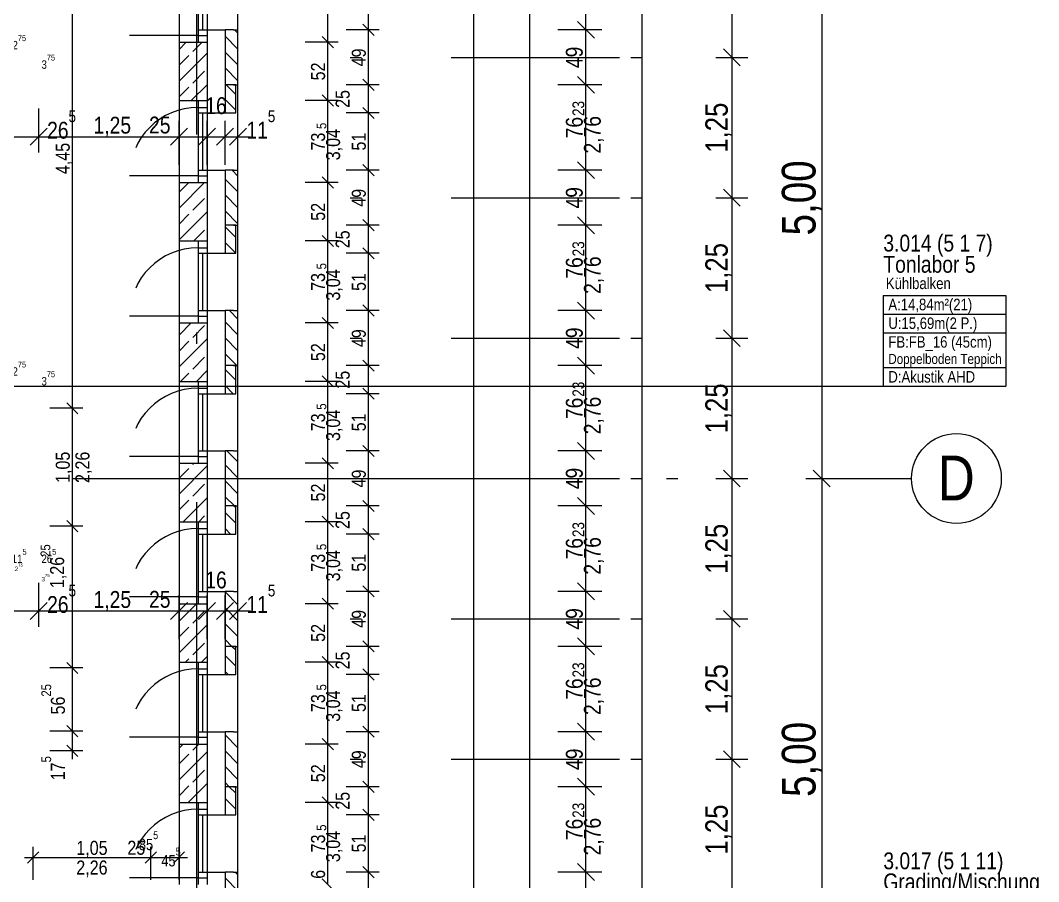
# Model space of a CAD drawing. Extents: x 0.1 to 69.2, y -3.1 to 71.7.
# Drawn here: x 53.24 to 62.31, y 35.44 to 43.11 of the extents above; entities that cross this region are included whole.
import ezdxf

# ---------------------------------------------------------------- set-up
doc = ezdxf.new("R2010")
doc.units = 0
doc.header["$MEASUREMENT"] = 0
for name, pattern in [('Achse', [0.0023, 0, -0.0008, 0.0015, 0]), ('Strichlinie oben', [0.0012, 0.0007, -0.0005]), ('Strichpunktlinie', [0.006703, 0.003528, -0.001764, 0, -0.001411])]:
    doc.linetypes.add(name, pattern=pattern)
for name, color, linetype in [('A11 Achsen-Bem.A', 7, 'Continuous'), ('A11 Achsen.A', 7, 'Continuous'), ('A12 Achsen1-Bem.A', 7, 'Continuous'), ('A12 Achsen1.A', 7, 'Continuous'), ('A27 Unterzug.TK', 7, 'Continuous'), ('A33 Beton Schnitt.TK', 7, 'Continuous'), ('A35 Mauer Schnitt.TK', 7, 'Continuous'), ('A35 Mauer Schnitt_Versatzstein.TK', 7, 'Continuous'), ('A48 Fenster.TU', 7, 'Continuous'), ('A71 Bem100.TX', 7, 'Continuous'), ('A74 Raumstempel.TX', 7, 'Continuous')]:
    doc.layers.add(name, color=color, linetype=linetype)
doc.styles.add('ERSTELLTER_STIL_1', font='ARIALN.TTF')
pattern_1 = [(135, (-18.97232, -5.88776), (0.07071068, 0.07071068), [])]
pattern_2 = [(45, (-18.97232, -5.88776), (-0.14142136, 0.14142136), []), (45, (-19.04303, -5.81705), (-0.14142136, 0.14142136), [0.15, -0.05])]

msp = doc.modelspace()

# ---------------------------------------------------------------- hatches: boundary and pattern name
at = {"layer": 'A33 Beton Schnitt.TK', "linetype": 'Continuous', "ltscale": 1000}
h = msp.add_hatch(dxfattribs=at)
h.set_pattern_fill('BETON__STAHLBETON_0003', color=256, scale=100, style=0, pattern_type=2)
h.set_pattern_definition(pattern_2)
h.paths.add_polyline_path([(54.6566, 42.3945), (54.8266, 42.3945), (54.9066, 42.3945), (54.9066, 42.9145), (54.8266, 42.9145), (54.6566, 42.9145)], flags=0)
h = msp.add_hatch(dxfattribs=at)
h.set_pattern_fill('BETON__STAHLBETON_0003', color=256, scale=100, style=0, pattern_type=2)
h.set_pattern_definition(pattern_2)
h.paths.add_polyline_path([(54.6566, 41.1445), (54.8266, 41.1445), (54.9066, 41.1445), (54.9066, 41.6645), (54.8266, 41.6645), (54.6566, 41.6645)], flags=0)
h = msp.add_hatch(dxfattribs=at)
h.set_pattern_fill('BETON__STAHLBETON_0003', color=256, scale=100, style=0, pattern_type=2)
h.set_pattern_definition(pattern_2)
h.paths.add_polyline_path([(54.6566, 39.8945), (54.8266, 39.8945), (54.9066, 39.8945), (54.9066, 40.4145), (54.8266, 40.4145), (54.6566, 40.4145)], flags=0)
h = msp.add_hatch(dxfattribs=at)
h.set_pattern_fill('BETON__STAHLBETON_0003', color=256, scale=100, style=0, pattern_type=2)
h.set_pattern_definition(pattern_2)
h.paths.add_polyline_path([(54.6566, 38.6445), (54.8266, 38.6445), (54.9066, 38.6445), (54.9066, 39.1645), (54.8266, 39.1645), (54.6566, 39.1645)], flags=0)
h = msp.add_hatch(dxfattribs=at)
h.set_pattern_fill('BETON__STAHLBETON_0003', color=256, scale=100, style=0, pattern_type=2)
h.set_pattern_definition(pattern_2)
h.paths.add_polyline_path([(54.6566, 37.3945), (54.8266, 37.3945), (54.9066, 37.3945), (54.9066, 37.9145), (54.8266, 37.9145), (54.6566, 37.9145)], flags=0)
h = msp.add_hatch(dxfattribs=at)
h.set_pattern_fill('BETON__STAHLBETON_0003', color=256, scale=100, style=0, pattern_type=2)
h.set_pattern_definition(pattern_2)
h.paths.add_polyline_path([(54.6566, 36.1445), (54.8266, 36.1445), (54.9066, 36.1445), (54.9066, 36.6645), (54.8266, 36.6645), (54.6566, 36.6645)], flags=0)
at = {"layer": 'A35 Mauer Schnitt.TK', "linetype": 'Continuous', "ltscale": 1000}
h = msp.add_hatch(dxfattribs=at)
h.set_pattern_fill('MW_HLZ_0003', color=256, scale=100, style=0, pattern_type=2)
h.set_pattern_definition(pattern_1)
h.paths.add_polyline_path([(55.1816, 43.0245), (55.0666, 43.0245), (55.0666, 42.5345), (55.1816, 42.5345)], flags=0)
h = msp.add_hatch(dxfattribs=at)
h.set_pattern_fill('MW_HLZ_0003', color=256, scale=100, style=0, pattern_type=2)
h.set_pattern_definition(pattern_1)
h.paths.add_polyline_path([(55.1816, 41.7745), (55.0666, 41.7745), (55.0666, 41.2845), (55.1816, 41.2845)], flags=0)
h = msp.add_hatch(dxfattribs=at)
h.set_pattern_fill('MW_HLZ_0003', color=256, scale=100, style=0, pattern_type=2)
h.set_pattern_definition(pattern_1)
h.paths.add_polyline_path([(55.1816, 40.5245), (55.0666, 40.5245), (55.0666, 40.0345), (55.1816, 40.0345)], flags=0)
h = msp.add_hatch(dxfattribs=at)
h.set_pattern_fill('MW_HLZ_0003', color=256, scale=100, style=0, pattern_type=2)
h.set_pattern_definition(pattern_1)
h.paths.add_polyline_path([(55.1816, 39.2745), (55.0666, 39.2745), (55.0666, 38.7845), (55.1816, 38.7845)], flags=0)
h = msp.add_hatch(dxfattribs=at)
h.set_pattern_fill('MW_HLZ_0003', color=256, scale=100, style=0, pattern_type=2)
h.set_pattern_definition(pattern_1)
h.paths.add_polyline_path([(55.1816, 38.0245), (55.0666, 38.0245), (55.0666, 37.5345), (55.1816, 37.5345)], flags=0)
h = msp.add_hatch(dxfattribs=at)
h.set_pattern_fill('MW_HLZ_0003', color=256, scale=100, style=0, pattern_type=2)
h.set_pattern_definition(pattern_1)
h.paths.add_polyline_path([(55.1816, 36.7745), (55.0666, 36.7745), (55.0666, 36.2845), (55.1816, 36.2845)], flags=0)
h = msp.add_hatch(dxfattribs=at)
h.set_pattern_fill('MW_HLZ_0003', color=256, scale=100, style=0, pattern_type=2)
h.set_pattern_definition(pattern_1)
h.paths.add_polyline_path([(55.1816, 35.5245), (55.0666, 35.5245), (55.0666, 35.0345), (55.1816, 35.0345)], flags=0)
at = {"layer": 'A35 Mauer Schnitt_Versatzstein.TK', "linetype": 'Continuous', "ltscale": 1000}
h = msp.add_hatch(dxfattribs=at)
h.set_pattern_fill('MW_HLZ_0003', color=256, scale=100, style=0, pattern_type=2)
h.set_pattern_definition(pattern_1)
h.paths.add_polyline_path([(55.1616, 42.2845), (55.1616, 42.5345), (55.0666, 42.5345), (55.0666, 42.2845)], flags=0)
h = msp.add_hatch(dxfattribs=at)
h.set_pattern_fill('MW_HLZ_0003', color=256, scale=100, style=0, pattern_type=2)
h.set_pattern_definition(pattern_1)
h.paths.add_polyline_path([(55.1616, 41.0345), (55.1616, 41.2845), (55.0666, 41.2845), (55.0666, 41.0345)], flags=0)
h = msp.add_hatch(dxfattribs=at)
h.set_pattern_fill('MW_HLZ_0003', color=256, scale=100, style=0, pattern_type=2)
h.set_pattern_definition(pattern_1)
h.paths.add_polyline_path([(55.1616, 39.7845), (55.1616, 40.0345), (55.0666, 40.0345), (55.0666, 39.7845)], flags=0)
h = msp.add_hatch(dxfattribs=at)
h.set_pattern_fill('MW_HLZ_0003', color=256, scale=100, style=0, pattern_type=2)
h.set_pattern_definition(pattern_1)
h.paths.add_polyline_path([(55.1616, 38.5345), (55.1616, 38.7845), (55.0666, 38.7845), (55.0666, 38.5345)], flags=0)
h = msp.add_hatch(dxfattribs=at)
h.set_pattern_fill('MW_HLZ_0003', color=256, scale=100, style=0, pattern_type=2)
h.set_pattern_definition(pattern_1)
h.paths.add_polyline_path([(55.1616, 37.2845), (55.1616, 37.5345), (55.0666, 37.5345), (55.0666, 37.2845)], flags=0)
h = msp.add_hatch(dxfattribs=at)
h.set_pattern_fill('MW_HLZ_0003', color=256, scale=100, style=0, pattern_type=2)
h.set_pattern_definition(pattern_1)
h.paths.add_polyline_path([(55.1616, 36.0345), (55.1616, 36.2845), (55.0666, 36.2845), (55.0666, 36.0345)], flags=0)

# ---------------------------------------------------------------- linework, layer by layer
at = {"layer": 'A11 Achsen-Bem.A', "linetype": 'Continuous', "ltscale": 1000}
for p, q in [((60.3816, 44.0295), (60.3816, 39.0295)), ((60.4566, 38.9545), (60.3066, 39.1045)), ((60.239, 39.0295), (60.5223, 39.0295)), ((60.3816, 39.0295), (60.3816, 34.0295))]:
    msp.add_line(p, q, dxfattribs=at)
at = {"layer": 'A11 Achsen.A', "linetype": 'Strichpunktlinie', "ltscale": 1000}
for p, q in [((54.8116, 66.0295), (54.8116, -2.3405)), ((19.6916, 39.0295), (61.1816, 39.0295))]:
    msp.add_line(p, q, dxfattribs=at)
at = {"layer": 'A11 Achsen.A', "linetype": 'Continuous', "ltscale": 1000}
msp.add_circle((61.5816, 39.0295), 0.4, dxfattribs=at)
at = {"layer": 'A12 Achsen1-Bem.A', "linetype": 'Continuous', "ltscale": 1000}
for p, q in [((59.5816, 44.0295), (59.5816, 42.7795)), ((59.6566, 42.7045), (59.5066, 42.8545)), ((59.439, 42.7795), (59.7223, 42.7795)), ((59.5816, 42.7795), (59.5816, 41.5295)), ((59.6566, 41.4545), (59.5066, 41.6045)), ((59.439, 41.5295), (59.7223, 41.5295)), ((59.5816, 41.5295), (59.5816, 40.2795)), ((59.439, 40.2795), (59.7223, 40.2795)), ((59.6566, 40.2045), (59.5066, 40.3545)), ((59.5816, 40.2795), (59.5816, 39.0295)), ((59.6566, 38.9545), (59.5066, 39.1045)), ((59.439, 39.0295), (59.7223, 39.0295)), ((59.5816, 39.0295), (59.5816, 37.7795)), ((59.6566, 37.7045), (59.5066, 37.8545)), ((59.439, 37.7795), (59.7223, 37.7795)), ((59.5816, 37.7795), (59.5816, 36.5295)), ((59.6566, 36.4545), (59.5066, 36.6045)), ((59.439, 36.5295), (59.7223, 36.5295)), ((59.5816, 36.5295), (59.5816, 35.2795))]:
    msp.add_line(p, q, dxfattribs=at)
at = {"layer": 'A12 Achsen1.A', "linetype": 'Achse', "ltscale": 1000}
for p, q in [((56.1816, 42.7795), (59.6816, 42.7795)), ((56.1816, 41.5295), (59.6816, 41.5295)), ((56.1816, 40.2795), (59.6816, 40.2795)), ((56.1816, 39.0295), (59.6816, 39.0295)), ((56.1816, 37.7795), (59.6816, 37.7795)), ((56.1816, 36.5295), (59.6816, 36.5295))]:
    msp.add_line(p, q, dxfattribs=at)
at = {"layer": 'A27 Unterzug.TK', "linetype": 'Continuous', "ltscale": 1000}
for p, q in [((54.6566, 42.9145), (54.8266, 42.9145)), ((54.8266, 42.9145), (54.9066, 42.9145)), ((54.6566, 42.3945), (54.8266, 42.3945)), ((54.8266, 42.3945), (54.9066, 42.3945)), ((54.6566, 41.6645), (54.8266, 41.6645)), ((54.8266, 41.6645), (54.9066, 41.6645)), ((54.6566, 41.1445), (54.8266, 41.1445)), ((54.8266, 41.1445), (54.9066, 41.1445)), ((54.6566, 40.4145), (54.8266, 40.4145)), ((54.8266, 40.4145), (54.9066, 40.4145)), ((54.6566, 39.8945), (54.8266, 39.8945)), ((54.8266, 39.8945), (54.9066, 39.8945)), ((54.6566, 39.1645), (54.8266, 39.1645)), ((54.8266, 39.1645), (54.9066, 39.1645)), ((54.6566, 38.6445), (54.8266, 38.6445)), ((54.8266, 38.6445), (54.9066, 38.6445)), ((54.6566, 37.9145), (54.8266, 37.9145)), ((54.8266, 37.9145), (54.9066, 37.9145)), ((54.6566, 37.3945), (54.8266, 37.3945)), ((54.8266, 37.3945), (54.9066, 37.3945)), ((54.6566, 36.6645), (54.8266, 36.6645)), ((54.8266, 36.6645), (54.9066, 36.6645)), ((54.6566, 36.1445), (54.8266, 36.1445)), ((54.8266, 36.1445), (54.9066, 36.1445))]:
    msp.add_line(p, q, dxfattribs=at)
at = {"layer": 'A33 Beton Schnitt.TK', "linetype": 'Continuous', "ltscale": 1000}
for p, q in [((54.6566, 43.6445), (54.6566, 42.9145)), ((54.8266, 43.6445), (54.8266, 42.9145)), ((54.9066, 43.6445), (54.9066, 42.9145)), ((54.8666, 43.5345), (54.8666, 43.0245)), ((54.8266, 43.0245), (54.9066, 43.0245)), ((54.9066, 43.0245), (55.0666, 43.0245)), ((54.8266, 42.9145), (54.9066, 42.9145)), ((54.8266, 42.9145), (54.9066, 42.9145)), ((54.8266, 42.9145), (54.9066, 42.9145)), ((54.9066, 42.9145), (54.9066, 42.3945)), ((54.6566, 42.3945), (54.6566, 41.6645)), ((54.8266, 42.3945), (54.9066, 42.3945)), ((54.8266, 42.3945), (54.9066, 42.3945)), ((54.8266, 42.3945), (54.8266, 41.6645)), ((54.8266, 42.3945), (54.9066, 42.3945)), ((54.9066, 42.3945), (54.9066, 41.6645)), ((54.8266, 42.2845), (54.9066, 42.2845)), ((54.8666, 42.2845), (54.8666, 41.7745)), ((54.9066, 42.2845), (55.0666, 42.2845)), ((54.8266, 41.7745), (54.9066, 41.7745)), ((54.9066, 41.7745), (55.0666, 41.7745)), ((54.8266, 41.6645), (54.9066, 41.6645)), ((54.8266, 41.6645), (54.9066, 41.6645)), ((54.8266, 41.6645), (54.9066, 41.6645)), ((54.9066, 41.6645), (54.9066, 41.1445)), ((54.6566, 41.1445), (54.6566, 40.4145)), ((54.8266, 41.1445), (54.9066, 41.1445)), ((54.8266, 41.1445), (54.9066, 41.1445)), ((54.8266, 41.1445), (54.8266, 40.4145)), ((54.8266, 41.1445), (54.9066, 41.1445)), ((54.9066, 41.1445), (54.9066, 40.4145)), ((54.8266, 41.0345), (54.9066, 41.0345)), ((54.8666, 41.0345), (54.8666, 40.5245)), ((54.9066, 41.0345), (55.0666, 41.0345)), ((54.8266, 40.5245), (54.9066, 40.5245)), ((54.9066, 40.5245), (55.0666, 40.5245)), ((54.8266, 40.4145), (54.9066, 40.4145)), ((54.8266, 40.4145), (54.9066, 40.4145)), ((54.8266, 40.4145), (54.9066, 40.4145)), ((54.9066, 40.4145), (54.9066, 39.8945)), ((54.6566, 39.8945), (54.6566, 39.1645)), ((54.8266, 39.8945), (54.9066, 39.8945)), ((54.8266, 39.8945), (54.9066, 39.8945)), ((54.8266, 39.8945), (54.8266, 39.1645)), ((54.8266, 39.8945), (54.9066, 39.8945)), ((54.9066, 39.8945), (54.9066, 39.1645)), ((54.8266, 39.7845), (54.9066, 39.7845)), ((54.8666, 39.7845), (54.8666, 39.2745)), ((54.9066, 39.7845), (55.0666, 39.7845)), ((54.8266, 39.2745), (54.9066, 39.2745)), ((54.9066, 39.2745), (55.0666, 39.2745)), ((54.8266, 39.1645), (54.9066, 39.1645)), ((54.8266, 39.1645), (54.9066, 39.1645)), ((54.8266, 39.1645), (54.9066, 39.1645)), ((54.9066, 39.1645), (54.9066, 38.6445)), ((54.6566, 38.6445), (54.6566, 37.9145)), ((54.8266, 38.6445), (54.9066, 38.6445)), ((54.8266, 38.6445), (54.9066, 38.6445)), ((54.8266, 38.6445), (54.8266, 37.9145)), ((54.8266, 38.6445), (54.9066, 38.6445)), ((54.9066, 38.6445), (54.9066, 37.9145)), ((54.8266, 38.5345), (54.9066, 38.5345)), ((54.8666, 38.5345), (54.8666, 38.0245)), ((54.9066, 38.5345), (55.0666, 38.5345)), ((54.8266, 38.0245), (54.9066, 38.0245)), ((54.9066, 38.0245), (55.0666, 38.0245)), ((54.8266, 37.9145), (54.9066, 37.9145)), ((54.8266, 37.9145), (54.9066, 37.9145)), ((54.8266, 37.9145), (54.9066, 37.9145)), ((54.9066, 37.9145), (54.9066, 37.3945)), ((54.6566, 37.3945), (54.6566, 36.6645)), ((54.8266, 37.3945), (54.9066, 37.3945)), ((54.8266, 37.3945), (54.9066, 37.3945)), ((54.8266, 37.3945), (54.8266, 36.6645)), ((54.8266, 37.3945), (54.9066, 37.3945)), ((54.9066, 37.3945), (54.9066, 36.6645)), ((54.8266, 37.2845), (54.9066, 37.2845)), ((54.8666, 37.2845), (54.8666, 36.7745)), ((54.9066, 37.2845), (55.0666, 37.2845)), ((54.8266, 36.7745), (54.9066, 36.7745)), ((54.9066, 36.7745), (55.0666, 36.7745)), ((54.8266, 36.6645), (54.9066, 36.6645)), ((54.8266, 36.6645), (54.9066, 36.6645)), ((54.8266, 36.6645), (54.9066, 36.6645)), ((54.9066, 36.6645), (54.9066, 36.1445)), ((54.6566, 36.1445), (54.6566, 35.4145)), ((54.8266, 36.1445), (54.9066, 36.1445)), ((54.8266, 36.1445), (54.9066, 36.1445)), ((54.8266, 36.1445), (54.8266, 35.4145)), ((54.8266, 36.1445), (54.9066, 36.1445)), ((54.9066, 36.1445), (54.9066, 35.4145)), ((54.8266, 36.0345), (54.9066, 36.0345)), ((54.8666, 36.0345), (54.8666, 35.5245)), ((54.9066, 36.0345), (55.0666, 36.0345)), ((54.8266, 35.5245), (54.9066, 35.5245)), ((54.9066, 35.5245), (55.0666, 35.5245))]:
    msp.add_line(p, q, dxfattribs=at)
at = {"layer": 'A33 Beton Schnitt.TK', "linetype": 'Continuous', "ltscale": 1000, "flags": 128}
for points in [[(54.6566, 42.9145), (54.6566, 42.3945)], [(54.6566, 41.6645), (54.6566, 41.1445)], [(54.6566, 40.4145), (54.6566, 39.8945)], [(54.6566, 39.1645), (54.6566, 38.6445)], [(54.6566, 37.9145), (54.6566, 37.3945)], [(54.6566, 36.6645), (54.6566, 36.1445)]]:
    msp.add_lwpolyline(points, dxfattribs=at)
at = {"layer": 'A33 Beton Schnitt.TK', "linetype": 'Continuous', "lineweight": 0, "ltscale": 1000, "flags": 128}
for points in [[(55.0666, 42.3945), (55.0666, 42.9145)], [(55.0666, 41.1445), (55.0666, 41.6645)], [(55.0666, 39.8945), (55.0666, 40.4145)], [(55.0666, 38.6445), (55.0666, 39.1645)], [(55.0666, 37.3945), (55.0666, 37.9145)], [(55.0666, 36.1445), (55.0666, 36.6645)]]:
    msp.add_lwpolyline(points, dxfattribs=at)
at = {"layer": 'A35 Mauer Schnitt.TK', "linetype": 'Continuous', "ltscale": 1000}
for p, q in [((55.1816, 43.0245), (55.1816, 43.7845)), ((55.1416, 43.0245), (55.0666, 43.0245)), ((55.1416, 43.0245), (55.1816, 43.0245)), ((55.1416, 42.5345), (55.0666, 42.5345)), ((55.1416, 42.5345), (55.1816, 42.5345)), ((55.1816, 41.7745), (55.1816, 42.5345)), ((55.1416, 41.7745), (55.0666, 41.7745)), ((55.1416, 41.7745), (55.1816, 41.7745)), ((55.1416, 41.2845), (55.0666, 41.2845)), ((55.1416, 41.2845), (55.1816, 41.2845)), ((55.1816, 40.5245), (55.1816, 41.2845)), ((55.1416, 40.5245), (55.0666, 40.5245)), ((55.1416, 40.5245), (55.1816, 40.5245)), ((55.1416, 40.0345), (55.0666, 40.0345)), ((55.1416, 40.0345), (55.1816, 40.0345)), ((55.1816, 39.2745), (55.1816, 40.0345)), ((55.1416, 39.2745), (55.0666, 39.2745)), ((55.1416, 39.2745), (55.1816, 39.2745)), ((55.1416, 38.7845), (55.0666, 38.7845)), ((55.1416, 38.7845), (55.1816, 38.7845)), ((55.1816, 38.0245), (55.1816, 38.7845)), ((55.1416, 38.0245), (55.0666, 38.0245)), ((55.1416, 38.0245), (55.1816, 38.0245)), ((55.1416, 37.5345), (55.0666, 37.5345)), ((55.1416, 37.5345), (55.1816, 37.5345)), ((55.1816, 36.7745), (55.1816, 37.5345)), ((55.1416, 36.7745), (55.0666, 36.7745)), ((55.1416, 36.7745), (55.1816, 36.7745)), ((55.1416, 36.2845), (55.0666, 36.2845)), ((55.1416, 36.2845), (55.1816, 36.2845)), ((55.1816, 35.5245), (55.1816, 36.2845)), ((55.1416, 35.5245), (55.0666, 35.5245)), ((55.1416, 35.5245), (55.1816, 35.5245))]:
    msp.add_line(p, q, dxfattribs=at)
at = {"layer": 'A35 Mauer Schnitt.TK', "linetype": 'Continuous', "ltscale": 1000, "flags": 128}
for points in [[(55.0666, 43.0245), (55.0666, 42.5345)], [(55.1816, 42.5345), (55.1816, 43.0245)], [(55.0666, 41.7745), (55.0666, 41.2845)], [(55.1816, 41.2845), (55.1816, 41.7745)], [(55.0666, 40.5245), (55.0666, 40.0345)], [(55.1816, 40.0345), (55.1816, 40.5245)], [(55.0666, 39.2745), (55.0666, 38.7845)], [(55.1816, 38.7845), (55.1816, 39.2745)], [(55.0666, 38.0245), (55.0666, 37.5345)], [(55.1816, 37.5345), (55.1816, 38.0245)], [(55.0666, 36.7745), (55.0666, 36.2845)], [(55.1816, 36.2845), (55.1816, 36.7745)], [(55.0666, 35.5245), (55.0666, 35.0345)], [(55.1816, 35.0345), (55.1816, 35.5245)]]:
    msp.add_lwpolyline(points, dxfattribs=at)
at = {"layer": 'A35 Mauer Schnitt_Versatzstein.TK', "linetype": 'Continuous', "ltscale": 1000, "flags": 128}
for points in [[(55.1616, 42.5345), (55.0666, 42.5345)], [(55.0666, 42.5345), (55.0666, 42.2845)], [(55.1616, 42.2845), (55.1616, 42.5345)], [(55.0666, 42.2845), (55.1616, 42.2845)], [(55.1616, 41.2845), (55.0666, 41.2845)], [(55.0666, 41.2845), (55.0666, 41.0345)], [(55.1616, 41.0345), (55.1616, 41.2845)], [(55.0666, 41.0345), (55.1616, 41.0345)], [(55.1616, 40.0345), (55.0666, 40.0345)], [(55.0666, 40.0345), (55.0666, 39.7845)], [(55.1616, 39.7845), (55.1616, 40.0345)], [(55.0666, 39.7845), (55.1616, 39.7845)], [(55.1616, 38.7845), (55.0666, 38.7845)], [(55.0666, 38.7845), (55.0666, 38.5345)], [(55.1616, 38.5345), (55.1616, 38.7845)], [(55.0666, 38.5345), (55.1616, 38.5345)], [(55.1616, 37.5345), (55.0666, 37.5345)], [(55.0666, 37.5345), (55.0666, 37.2845)], [(55.1616, 37.2845), (55.1616, 37.5345)], [(55.0666, 37.2845), (55.1616, 37.2845)], [(55.1616, 36.2845), (55.0666, 36.2845)], [(55.0666, 36.2845), (55.0666, 36.0345)], [(55.1616, 36.0345), (55.1616, 36.2845)], [(55.0666, 36.0345), (55.1616, 36.0345)]]:
    msp.add_lwpolyline(points, dxfattribs=at)
at = {"layer": 'A48 Fenster.TU', "linetype": 'Strichlinie oben', "ltscale": 1000}
for p, q in [((54.8266, 42.9745), (54.2166, 42.9745)), ((54.8266, 41.7245), (54.2166, 41.7245)), ((54.8266, 40.4745), (54.2166, 40.4745)), ((54.8266, 39.2245), (54.2166, 39.2245)), ((54.8266, 37.9745), (54.2166, 37.9745)), ((54.8266, 36.7245), (54.2166, 36.7245)), ((54.8266, 35.4745), (54.2166, 35.4745))]:
    msp.add_line(p, q, dxfattribs=at)
at = {"layer": 'A48 Fenster.TU', "linetype": 'Continuous', "ltscale": 1000}
for p, q in [((54.8266, 42.9745), (54.9066, 42.9745)), ((54.8266, 42.3345), (54.9066, 42.3345)), ((54.8266, 41.7245), (54.9066, 41.7245)), ((54.8266, 41.0845), (54.9066, 41.0845)), ((54.8266, 40.4745), (54.9066, 40.4745)), ((54.8266, 39.8345), (54.9066, 39.8345)), ((54.8266, 39.2245), (54.9066, 39.2245)), ((54.8266, 38.5845), (54.9066, 38.5845)), ((54.8266, 37.9745), (54.9066, 37.9745)), ((54.8266, 37.3345), (54.9066, 37.3345)), ((54.8266, 36.7245), (54.9066, 36.7245)), ((54.8266, 36.0845), (54.9066, 36.0845)), ((54.8266, 35.4745), (54.9066, 35.4745))]:
    msp.add_line(p, q, dxfattribs=at)
at = {"layer": 'A48 Fenster.TU', "linetype": 'Strichlinie oben', "ltscale": 1000}
for centre in [(54.8266, 42.9745), (54.8266, 41.7245), (54.8266, 40.4745), (54.8266, 39.2245), (54.8266, 37.9745), (54.8266, 36.7245), (54.8266, 35.4745)]:
    msp.add_arc(centre, 0.61, 90, 180, dxfattribs=at)
at = {"layer": 'A71 Bem100.TX', "linetype": 'Continuous', "ltscale": 1000}
for p, q in [((58.7816, 3.6595), (58.7816, 57.6495)), ((57.7816, 35.1045), (57.7816, 53.9045)), ((57.2816, 35.3545), (57.2816, 52.402)), ((53.7066, 39.6545), (53.7066, 44.1045)), ((58.2816, 43.0245), (58.2816, 43.7845)), ((55.9816, 42.9145), (55.9816, 43.6445)), ((56.3446, 43.0245), (56.3446, 43.5345)), ((58.2066, 43.0995), (58.3566, 42.9495)), ((56.4383, 43.0245), (56.1446, 43.0245)), ((56.2946, 43.0745), (56.3946, 42.9745)), ((56.3446, 42.5345), (56.3446, 43.0245)), ((58.4223, 43.0245), (58.0316, 43.0245)), ((58.2816, 42.5345), (58.2816, 43.0245)), ((56.0754, 42.9145), (55.7816, 42.9145)), ((55.9316, 42.9645), (56.0316, 42.8645)), ((55.9816, 42.3945), (55.9816, 42.9145)), ((56.2946, 42.5845), (56.3946, 42.4845)), ((58.2066, 42.6095), (58.3566, 42.4595)), ((56.4383, 42.5345), (56.1446, 42.5345)), ((56.3446, 42.2845), (56.3446, 42.5345)), ((58.4223, 42.5345), (58.0316, 42.5345)), ((58.2816, 41.7745), (58.2816, 42.5345)), ((56.0754, 42.3945), (55.7816, 42.3945)), ((55.9316, 42.4445), (56.0316, 42.3445)), ((55.9816, 41.6645), (55.9816, 42.3945)), ((53.4066, 41.9324), (53.4066, 42.323)), ((55.1816, 41.9324), (55.1816, 42.323)), ((56.4383, 42.2845), (56.1446, 42.2845)), ((56.2946, 42.3345), (56.3946, 42.2345)), ((56.3446, 41.7745), (56.3446, 42.2845)), ((54.6566, 41.823), (54.6566, 42.2136)), ((54.9066, 41.823), (54.9066, 42.2136)), ((55.0666, 41.823), (55.0666, 42.2136)), ((53.4816, 42.148), (53.3316, 41.998)), ((54.7316, 42.148), (54.5816, 41.998)), ((54.9816, 42.148), (54.8316, 41.998)), ((54.9916, 41.998), (55.1416, 42.148)), ((55.2566, 42.148), (55.1066, 41.998)), ((53.1416, 42.073), (53.4066, 42.073)), ((53.4066, 42.073), (54.6566, 42.073)), ((54.6566, 42.073), (54.9066, 42.073)), ((54.9066, 42.073), (55.0666, 42.073)), ((55.0666, 42.073), (55.1816, 42.073)), ((55.1816, 42.073), (55.2941, 42.073)), ((56.2946, 41.8245), (56.3946, 41.7245)), ((58.2066, 41.8495), (58.3566, 41.6995)), ((56.4383, 41.7745), (56.1446, 41.7745)), ((56.3446, 41.2845), (56.3446, 41.7745)), ((58.4223, 41.7745), (58.0316, 41.7745)), ((58.2816, 41.2845), (58.2816, 41.7745)), ((56.0754, 41.6645), (55.7816, 41.6645)), ((55.9316, 41.7145), (56.0316, 41.6145)), ((55.9816, 41.1445), (55.9816, 41.6645)), ((56.4383, 41.2845), (56.1446, 41.2845)), ((56.2946, 41.3345), (56.3946, 41.2345)), ((56.3446, 41.0345), (56.3446, 41.2845)), ((58.4223, 41.2845), (58.0316, 41.2845)), ((58.2066, 41.3595), (58.3566, 41.2095)), ((58.2816, 40.5245), (58.2816, 41.2845)), ((55.9316, 41.1945), (56.0316, 41.0945)), ((56.0754, 41.1445), (55.7816, 41.1445)), ((55.9816, 40.4145), (55.9816, 41.1445)), ((56.4383, 41.0345), (56.1446, 41.0345)), ((56.2946, 41.0845), (56.3946, 40.9845)), ((56.3446, 40.5245), (56.3446, 41.0345)), ((56.2946, 40.5745), (56.3946, 40.4745)), ((58.2066, 40.5995), (58.3566, 40.4495)), ((55.9316, 40.4645), (56.0316, 40.3645)), ((56.4383, 40.5245), (56.1446, 40.5245)), ((56.3446, 40.0345), (56.3446, 40.5245)), ((58.4223, 40.5245), (58.0316, 40.5245)), ((58.2816, 40.0345), (58.2816, 40.5245)), ((56.0754, 40.4145), (55.7816, 40.4145)), ((55.9816, 39.8945), (55.9816, 40.4145)), ((58.2066, 40.1095), (58.3566, 39.9595)), ((56.4383, 40.0345), (56.1446, 40.0345)), ((56.2946, 40.0845), (56.3946, 39.9845)), ((56.3446, 39.7845), (56.3446, 40.0345)), ((58.4223, 40.0345), (58.0316, 40.0345)), ((58.2816, 39.2745), (58.2816, 40.0345)), ((55.9316, 39.9445), (56.0316, 39.8445)), ((56.0754, 39.8945), (55.7816, 39.8945)), ((55.9816, 39.1645), (55.9816, 39.8945)), ((56.2946, 39.8345), (56.3946, 39.7345)), ((56.4383, 39.7845), (56.1446, 39.7845)), ((56.3446, 39.2745), (56.3446, 39.7845)), ((53.8004, 39.6545), (53.5066, 39.6545)), ((53.6566, 39.7045), (53.7566, 39.6045)), ((53.7066, 38.6045), (53.7066, 39.6545)), ((56.2946, 39.3245), (56.3946, 39.2245)), ((58.2066, 39.3495), (58.3566, 39.1995)), ((55.9316, 39.2145), (56.0316, 39.1145)), ((56.4383, 39.2745), (56.1446, 39.2745)), ((56.3446, 38.7845), (56.3446, 39.2745)), ((58.4223, 39.2745), (58.0316, 39.2745)), ((58.2816, 38.7845), (58.2816, 39.2745)), ((56.0754, 39.1645), (55.7816, 39.1645)), ((55.9816, 38.6445), (55.9816, 39.1645)), ((56.2946, 38.8345), (56.3946, 38.7345)), ((58.2066, 38.8595), (58.3566, 38.7095)), ((56.4383, 38.7845), (56.1446, 38.7845)), ((56.3446, 38.5345), (56.3446, 38.7845)), ((58.4223, 38.7845), (58.0316, 38.7845)), ((58.2816, 38.0245), (58.2816, 38.7845)), ((53.6566, 38.6545), (53.7566, 38.5545)), ((56.0754, 38.6445), (55.7816, 38.6445)), ((55.9316, 38.6945), (56.0316, 38.5945)), ((55.9816, 37.9145), (55.9816, 38.6445)), ((53.8004, 38.6045), (53.5066, 38.6045)), ((53.7066, 37.342), (53.7066, 38.6045)), ((56.2946, 38.5845), (56.3946, 38.4845)), ((56.4383, 38.5345), (56.1446, 38.5345)), ((56.3446, 38.0245), (56.3446, 38.5345)), ((53.4066, 37.7089), (53.4066, 38.0995)), ((58.2066, 38.0995), (58.3566, 37.9495)), ((56.4383, 38.0245), (56.1446, 38.0245)), ((56.2946, 38.0745), (56.3946, 37.9745)), ((56.3446, 37.5345), (56.3446, 38.0245)), ((58.4223, 38.0245), (58.0316, 38.0245)), ((58.2816, 37.5345), (58.2816, 38.0245)), ((53.4816, 37.9245), (53.3316, 37.7745)), ((54.7316, 37.9245), (54.5816, 37.7745)), ((54.6566, 37.5995), (54.6566, 37.9901)), ((54.9816, 37.9245), (54.8316, 37.7745)), ((54.9066, 37.5995), (54.9066, 37.9901)), ((54.9916, 37.7745), (55.1416, 37.9245)), ((55.0666, 37.5995), (55.0666, 37.9901)), ((55.2566, 37.9245), (55.1066, 37.7745)), ((55.1816, 37.5995), (55.1816, 37.9901)), ((56.0754, 37.9145), (55.7816, 37.9145)), ((55.9316, 37.9645), (56.0316, 37.8645)), ((55.9816, 37.3945), (55.9816, 37.9145)), ((53.1416, 37.8495), (53.4066, 37.8495)), ((53.4066, 37.8495), (54.6566, 37.8495)), ((54.6566, 37.8495), (54.9066, 37.8495)), ((54.9066, 37.8495), (55.0666, 37.8495)), ((55.0666, 37.8495), (55.1816, 37.8495)), ((55.1816, 37.8495), (55.2941, 37.8495)), ((56.2946, 37.5845), (56.3946, 37.4845)), ((58.2066, 37.6095), (58.3566, 37.4595)), ((56.4383, 37.5345), (56.1446, 37.5345)), ((56.3446, 37.2845), (56.3446, 37.5345)), ((58.4223, 37.5345), (58.0316, 37.5345)), ((58.2816, 36.7745), (58.2816, 37.5345)), ((53.6566, 37.392), (53.7566, 37.292)), ((56.0754, 37.3945), (55.7816, 37.3945)), ((55.9316, 37.4445), (56.0316, 37.3445)), ((55.9816, 36.6645), (55.9816, 37.3945)), ((53.8004, 37.342), (53.5066, 37.342)), ((53.7066, 36.7795), (53.7066, 37.342)), ((56.4383, 37.2845), (56.1446, 37.2845)), ((56.2946, 37.3345), (56.3946, 37.2345)), ((56.3446, 36.7745), (56.3446, 37.2845)), ((53.6566, 36.8295), (53.7566, 36.7295)), ((58.2066, 36.8495), (58.3566, 36.6995)), ((53.8004, 36.7795), (53.5066, 36.7795)), ((53.7066, 36.6045), (53.7066, 36.7795)), ((56.4383, 36.7745), (56.1446, 36.7745)), ((56.2946, 36.8245), (56.3946, 36.7245)), ((56.3446, 36.2845), (56.3446, 36.7745)), ((58.4223, 36.7745), (58.0316, 36.7745)), ((58.2816, 36.2845), (58.2816, 36.7745)), ((53.6566, 36.6545), (53.7566, 36.5545)), ((56.0754, 36.6645), (55.7816, 36.6645)), ((55.9316, 36.7145), (56.0316, 36.6145)), ((55.9816, 36.1445), (55.9816, 36.6645)), ((53.8004, 36.6045), (53.5066, 36.6045)), ((53.7066, 36.5295), (53.7066, 36.6045)), ((56.4383, 36.2845), (56.1446, 36.2845)), ((56.2946, 36.3345), (56.3946, 36.2345)), ((56.3446, 36.0345), (56.3446, 36.2845)), ((58.4223, 36.2845), (58.0316, 36.2845)), ((58.2066, 36.3595), (58.3566, 36.2095)), ((58.2816, 35.5245), (58.2816, 36.2845)), ((55.9316, 36.1945), (56.0316, 36.0945)), ((56.0754, 36.1445), (55.7816, 36.1445)), ((55.9816, 35.4145), (55.9816, 36.1445)), ((56.4383, 36.0345), (56.1446, 36.0345)), ((56.2946, 36.0845), (56.3946, 35.9845)), ((56.3446, 35.5245), (56.3446, 36.0345)), ((53.3566, 35.4545), (53.3566, 35.7482)), ((54.4066, 35.4545), (54.4066, 35.7482)), ((54.6566, 35.4545), (54.6566, 35.7482)), ((53.2816, 35.6545), (53.3566, 35.6545)), ((53.4066, 35.7045), (53.3066, 35.6045)), ((53.3566, 35.6545), (54.4066, 35.6545)), ((54.4566, 35.7045), (54.3566, 35.6045)), ((54.4066, 35.6545), (54.6566, 35.6545)), ((54.6066, 35.6045), (54.7066, 35.7045)), ((54.6566, 35.6545), (54.7316, 35.6545)), ((56.2946, 35.5745), (56.3946, 35.4745)), ((58.2066, 35.5995), (58.3566, 35.4495)), ((56.4383, 35.5245), (56.1446, 35.5245)), ((56.3446, 35.0345), (56.3446, 35.5245)), ((58.4223, 35.5245), (58.0316, 35.5245)), ((58.2816, 35.0345), (58.2816, 35.5245)), ((55.9316, 35.4645), (56.0316, 35.3645))]:
    msp.add_line(p, q, dxfattribs=at)
at = {"layer": 'A74 Raumstempel.TX', "linetype": 'Continuous', "ltscale": 1000}
for p, q in [((60.9305, 40.6602), (62.0203, 40.6602)), ((60.9305, 40.6602), (60.9305, 39.8508)), ((62.0203, 40.6602), (62.0203, 39.8508)), ((60.9305, 40.4935), (62.0203, 40.4935)), ((60.9305, 40.3268), (62.0203, 40.3268)), ((60.9305, 40.0176), (62.0203, 40.0176)), ((51.5451, 39.8508), (60.9305, 39.8508)), ((60.9305, 39.8508), (62.0203, 39.8508))]:
    msp.add_line(p, q, dxfattribs=at)

# ---------------------------------------------------------------- texts
at = {"linetype": 'Continuous', "attachment_point": 7, "style": 'ERSTELLTER_STIL_1'}
for s, insert, char_height in [('{12\\A1{\\H0.7x;\\S75^  ;}}', (53.1257, 42.8508), 0.075), ('{3\\A1{\\H0.7x;\\S75^  ;}}', (53.4316, 42.6771), 0.075), ('{26\\A1{\\H0.7x;\\S5^  ;}}', (53.4816, 42.0536), 0.15), ('{11\\A1{\\H0.7x;\\S5^  ;}}', (55.2566, 42.0561), 0.15), ('{12\\A1{\\H0.7x;\\S75^  ;}}', (53.1257, 39.9447), 0.075), ('{3\\A1{\\H0.7x;\\S75^  ;}}', (53.4316, 39.8572), 0.075), ('{11\\A1{\\H0.7x;\\S5^  ;}}', (53.1666, 38.277), 0.075), ('{26\\A1{\\H0.7x;\\S5^  ;}}', (53.4316, 38.2757), 0.075), ('{12\\A1{\\H0.7x;\\S75^  ;}}', (53.1629, 38.2052), 0.04), ('{3\\A1{\\H0.7x;\\S75^  ;}}', (53.4316, 38.1125), 0.04), ('{26\\A1{\\H0.7x;\\S5^  ;}}', (53.4816, 37.8301), 0.15), ('{11\\A1{\\H0.7x;\\S5^  ;}}', (55.2566, 37.8326), 0.15), ('{85\\A1{\\H0.7x;\\S5^  ;}}', (54.299, 35.7187), 0.1), ('{45\\A1{\\H0.7x;\\S5^  ;}}', (54.499, 35.5738), 0.1)]:
    msp.add_mtext(s, dxfattribs=dict(at, insert=insert, char_height=char_height))
at = {"linetype": 'Continuous', "attachment_point": 7, "rotation": 90, "style": 'ERSTELLTER_STIL_1'}
for s, insert, char_height in [('{2,76\\A1{\\H0.7x;\\S23^  ;}}', (58.4412, 41.9231), 0.15), ('{3,04\\A1{\\H0.7x;\\S5^  ;}}', (56.1146, 41.8631), 0.125), ('{2,76\\A1{\\H0.7x;\\S23^  ;}}', (58.4412, 40.6731), 0.15), ('{3,04\\A1{\\H0.7x;\\S5^  ;}}', (56.1146, 40.6131), 0.125), ('{2,76\\A1{\\H0.7x;\\S23^  ;}}', (58.4412, 39.4231), 0.15), ('{3,04\\A1{\\H0.7x;\\S5^  ;}}', (56.1146, 39.3631), 0.125), ('{2,76\\A1{\\H0.7x;\\S23^  ;}}', (58.4412, 38.1731), 0.15), ('{1,26\\A1{\\H0.7x;\\S25^  ;}}', (53.6564, 38.053), 0.125), ('{3,04\\A1{\\H0.7x;\\S5^  ;}}', (56.1146, 38.1131), 0.125), ('{2,76\\A1{\\H0.7x;\\S23^  ;}}', (58.4412, 36.9231), 0.15), ('{56\\A1{\\H0.7x;\\S25^  ;}}', (53.6419, 36.9279), 0.125), ('{3,04\\A1{\\H0.7x;\\S5^  ;}}', (56.1146, 36.8631), 0.125), ('{17\\A1{\\H0.7x;\\S5^  ;}}', (53.6398, 36.3417), 0.125), ('{2,76\\A1{\\H0.7x;\\S23^  ;}}', (58.4412, 35.6731), 0.15), ('{3,04\\A1{\\H0.7x;\\S5^  ;}}', (56.1146, 35.6131), 0.125)]:
    msp.add_mtext(s, dxfattribs=dict(at, insert=insert, char_height=char_height))
at = {"layer": 'A11 Achsen-Bem.A', "linetype": 'Continuous', "char_height": 0.3, "attachment_point": 7, "rotation": 90, "style": 'ERSTELLTER_STIL_1'}
for insert in [(60.3823, 41.1935), (60.3823, 36.1935)]:
    msp.add_mtext('{5,00}', dxfattribs=dict(at, insert=insert))
at = {"layer": 'A11 Achsen.A', "linetype": 'Continuous', "insert": (61.4141, 39.0338), "char_height": 0.4, "attachment_point": 4, "style": 'ERSTELLTER_STIL_1'}
msp.add_mtext('{D}', dxfattribs=at)
at = {"layer": 'A12 Achsen1-Bem.A', "linetype": 'Continuous', "char_height": 0.2, "attachment_point": 7, "rotation": 90, "style": 'ERSTELLTER_STIL_1'}
for insert in [(59.5821, 41.9305), (59.5821, 40.6805), (59.5821, 39.4305), (59.5821, 38.1805), (59.5821, 36.9305), (59.5821, 35.6805)]:
    msp.add_mtext('{1,25}', dxfattribs=dict(at, insert=insert))
at = {"layer": 'A71 Bem100.TX', "linetype": 'Continuous', "attachment_point": 7, "rotation": 90, "style": 'ERSTELLTER_STIL_1'}
for s, insert, char_height in [('{49}', (56.3222, 42.6995), 0.125), ('{49}', (58.2548, 42.6835), 0.15), ('{52}', (55.9593, 42.5745), 0.125), ('{25}', (56.1785, 42.3295), 0.125), ('{76}', (58.2548, 42.0585), 0.15), ('{73}', (55.9593, 41.9495), 0.125), ('{51}', (56.3222, 41.9495), 0.125), ('{4,45}', (53.7064, 41.7395), 0.125), ('{49}', (56.3222, 41.4495), 0.125), ('{49}', (58.2548, 41.4335), 0.15), ('{52}', (55.9593, 41.3245), 0.125), ('{25}', (56.1785, 41.0795), 0.125), ('{76}', (58.2548, 40.8085), 0.15), ('{73}', (55.9593, 40.6995), 0.125), ('{51}', (56.3222, 40.6995), 0.125), ('{49}', (58.2548, 40.1835), 0.15), ('{49}', (56.3222, 40.1995), 0.125), ('{52}', (55.9593, 40.0745), 0.125), ('{25}', (56.1785, 39.8295), 0.125), ('{76}', (58.2548, 39.5585), 0.15), ('{73}', (55.9593, 39.4495), 0.125), ('{51}', (56.3222, 39.4495), 0.125), ('{1,05}', (53.7069, 38.9895), 0.125), ('{2,26}', (53.8819, 38.9895), 0.125), ('{49}', (56.3222, 38.9495), 0.125), ('{49}', (58.2548, 38.9335), 0.15), ('{52}', (55.9593, 38.8245), 0.125), ('{25}', (56.1785, 38.5795), 0.125), ('{76}', (58.2548, 38.3085), 0.15), ('{73}', (55.9593, 38.1995), 0.125), ('{51}', (56.3222, 38.1995), 0.125), ('{49}', (56.3222, 37.6995), 0.125), ('{49}', (58.2548, 37.6835), 0.15), ('{52}', (55.9593, 37.5745), 0.125), ('{25}', (56.1785, 37.3295), 0.125), ('{76}', (58.2548, 37.0585), 0.15), ('{73}', (55.9593, 36.9495), 0.125), ('{51}', (56.3222, 36.9495), 0.125), ('{49}', (56.3222, 36.4495), 0.125), ('{49}', (58.2548, 36.4335), 0.15), ('{52}', (55.9593, 36.3245), 0.125), ('{25}', (56.1785, 36.0795), 0.125), ('{76}', (58.2548, 35.8085), 0.15), ('{73}', (55.9593, 35.6995), 0.125), ('{51}', (56.3222, 35.6995), 0.125), ('{6}', (55.9593, 35.4645), 0.125)]:
    msp.add_mtext(s, dxfattribs=dict(at, insert=insert, char_height=char_height))
at = {"layer": 'A71 Bem100.TX', "linetype": 'Continuous', "attachment_point": 7, "style": 'ERSTELLTER_STIL_1'}
for s, insert, char_height in [('{16}', (54.8906, 42.2723), 0.15), ('{1,25}', (53.8953, 42.0727), 0.15), ('{25}', (54.3896, 42.0998), 0.15), ('{16}', (54.8906, 38.0489), 0.15), ('{1,25}', (53.8953, 37.8492), 0.15), ('{25}', (54.3896, 37.8764), 0.15), ('{1,05}', (53.7416, 35.6542), 0.125), ('{25}', (54.1966, 35.6768), 0.125), ('{2,26}', (53.7416, 35.4792), 0.125)]:
    msp.add_mtext(s, dxfattribs=dict(at, insert=insert, char_height=char_height))
at = {"layer": 'A74 Raumstempel.TX', "linetype": 'Continuous', "style": 'ERSTELLTER_STIL_1'}
for s, insert, char_height, attachment_point in [('{3.014 (5 1 7)}', (60.9305, 41.0056), 0.15, 7), ('{Tonlabor 5}', (60.9305, 40.8596), 0.15, 7), ('{Kühlbalken}', (60.953, 40.8182), 0.102, 1), ('{A:14,84m²(21)}', (60.9755, 40.6301), 0.102, 1), ('{U:15,69m(2 P.)}', (60.9755, 40.4634), 0.102, 1), ('{FB:FB_16 (45cm)}', (60.9755, 40.2966), 0.102, 1), ('{Doppelboden Teppich}', (60.9755, 40.1394), 0.09, 1), ('{D:Akustik AHD}', (60.9755, 39.9857), 0.102, 1), ('{3.017 (5 1 11)}', (60.9305, 35.5045), 0.15, 7), ('{Grading/Mischung}', (60.9305, 35.3171), 0.15, 7)]:
    msp.add_mtext(s, dxfattribs=dict(at, insert=insert, char_height=char_height, attachment_point=attachment_point))

doc.saveas('drawing.dxf')
